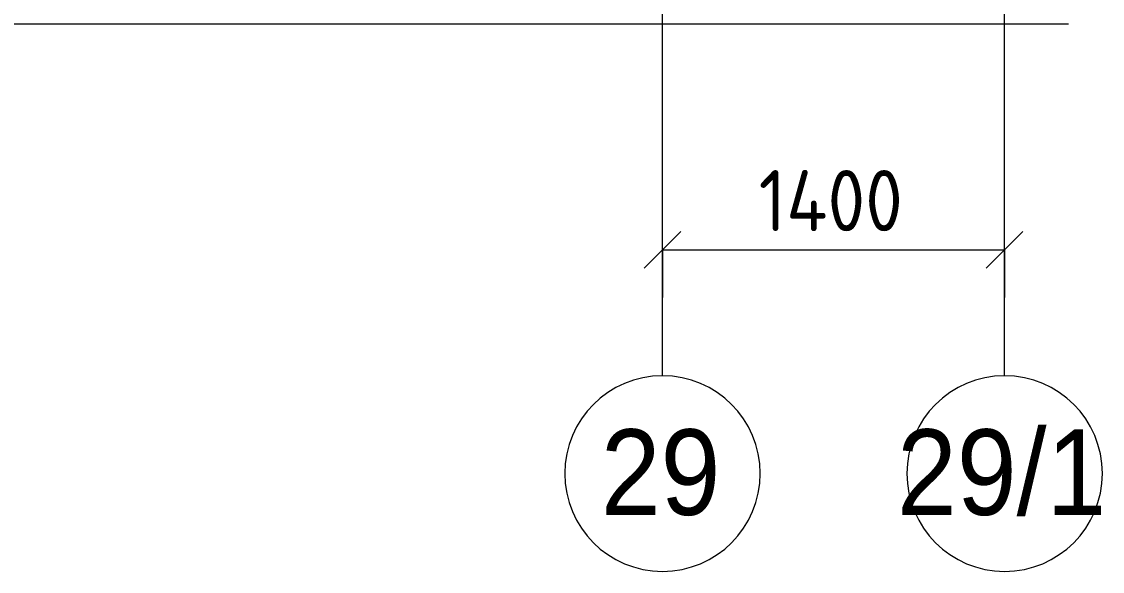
# Model space of a CAD drawing. Header units: millimetres. Extents: x 855 to 55508, y -2517 to 10900.
# Drawn here: x 13983 to 18406, y -2517 to -269 of the extents above; entities that cross this region are included whole.
import ezdxf

# ---------------------------------------------------------------- set-up
doc = ezdxf.new("R2010")
doc.units = ezdxf.units.MM
for name, color, linetype, lineweight in [('A-ANNO-DIMS', 7, 'Continuous', 9), ('A-ANNO-DIMS-100', 7, 'Continuous', 9), ('A-WALL', 7, 'Continuous', 9), ('Оси', 7, 'Continuous', 9), ('Оси-1', 7, 'Continuous', 20)]:
    doc.layers.add(name, color=color, linetype=linetype, lineweight=lineweight)
doc.styles.add('Arial', font='arial.ttf', dxfattribs={"width": 0.9, "height": 350})
doc.styles.add('ISOCPEUR_1', font='isocpeur.ttf', dxfattribs={"width": 0.9, "height": 250})
doc.dimstyles.new('ISO-2_5_0_9К_БОЛЬШОЙ', dxfattribs={"dimscale": 304.8, "dimtxt": 248.995294, "dimasz": 0.492126, "dimexe": 0.393701, "dimexo": 0.984252, "dimgap": 0, "dimtad": 1, "dimdec": 0, "dimrnd": 10, "dimzin": 0, "dimdsep": 46, "dimtxsty": 'ISOCPEUR_1', "dimblk1": 'OBLIQUE', "dimblk2": 'OBLIQUE', "dimsah": 1, "dimcen": 0.09, "dimdle": 0.393701, "dimazin": 0, "dimtfac": 1, "dimtdec": 4, "dimtix": 1, "dimtmove": 0, "dimatfit": 3, "dimfxl": 1, "dimtvp": 1, "dimtolj": 1, "dimtzin": 0, "dimarcsym": 2})

# ---------------------------------------------------------------- blocks, each defined once
blk = doc.blocks.new('Ось сетки - D8-29747960-План разверток пом_ 1_68_ Этаж 1')
at = {"layer": 'Оси-1'}
for start, end in [(360, 180), (180, 360)]:
    blk.add_arc((0, 0), 4, start, end, dxfattribs=at)
blk = doc.blocks.new('DIMBLOCK1-План разверток пом_ 1_68_ Этаж 1')
at = {"layer": 'A-ANNO-DIMS-100'}
for p, q in [((16605.8, -1396.5), (16605.8, -1082.6)), ((18005.8, -1396.5), (18005.8, -1082.6)), ((16605.8, -1202.6), (18005.8, -1202.6)), ((16605.8, -1202.6), (16605.8, -1396.5)), ((18005.8, -1202.6), (18005.8, -1396.5))]:
    blk.add_line(p, q, dxfattribs=at)
at = {"layer": 'A-ANNO-DIMS-100', "lineweight": 20}
for p, q in [((16605.8, -1202.6), (16680.8, -1127.6)), ((18005.8, -1202.6), (18080.8, -1127.6)), ((16605.8, -1202.6), (16530.8, -1277.6)), ((18005.8, -1202.6), (17930.8, -1277.6))]:
    blk.add_line(p, q, dxfattribs=at)
at = {"layer": 'A-ANNO-DIMS-100', "color": 0, "insert": (16999.3, -875.9), "char_height": 250, "width": 735.494, "attachment_point": 1, "line_spacing_factor": 1.149209, "style": 'ISOCPEUR_1'}
blk.add_mtext('1400', dxfattribs=at)
blk = doc.blocks.new('_Oblique')
at = {"color": 0, "linetype": 'ByBlock', "lineweight": -2}
blk.add_line((-0.5, -0.5), (0.5, 0.5), dxfattribs=at)

msp = doc.modelspace()

# ---------------------------------------------------------------- linework, layer by layer
at = {"layer": 'A-WALL'}
msp.add_line((18266.5, -280), (12208.2, -280), dxfattribs=at)
at = {"layer": 'Оси'}
for p, q in [((16605.8, -1717), (16605.8, 783)), ((18005.8, -1717), (18005.8, 783))]:
    msp.add_line(p, q, dxfattribs=at)

# ---------------------------------------------------------------- block references
at = {"layer": 'Оси-1', "xscale": 99.99999999999993, "yscale": 99.99999999999993, "zscale": 99.99999999999993}
for p in [(16605.8, -2117), (18005.8, -2117)]:
    msp.add_blockref('Ось сетки - D8-29747960-План разверток пом_ 1_68_ Этаж 1', p, dxfattribs=at)

# ---------------------------------------------------------------- texts
at = {"layer": 'Оси', "char_height": 350, "attachment_point": 1, "style": 'Arial'}
for s, insert, width in [('29', (16353.2, -1936.3), 606.076), ('29/1', (17565.5, -1936.3), 1060.633)]:
    msp.add_mtext(s, dxfattribs=dict(at, insert=insert, width=width))

# ---------------------------------------------------------------- dimensions: what is measured, and where the dimension line sits
at = {"layer": 'A-ANNO-DIMS'}
dim = msp.add_linear_dim(base=(18005.8, -1202.6), p1=(16605.8, -1096.5), p2=(18005.8, -1096.5), dimstyle='ISO-2_5_0_9К_БОЛЬШОЙ', override={"dimpost": '<>', "dimfxl": 1400}, dxfattribs=at)
dim.commit()
dim.dimension.update_dxf_attribs({"geometry": 'DIMBLOCK1-План разверток пом_ 1_68_ Этаж 1', "text_midpoint": (17305.8, -1077.6)})

doc.saveas('drawing.dxf')
